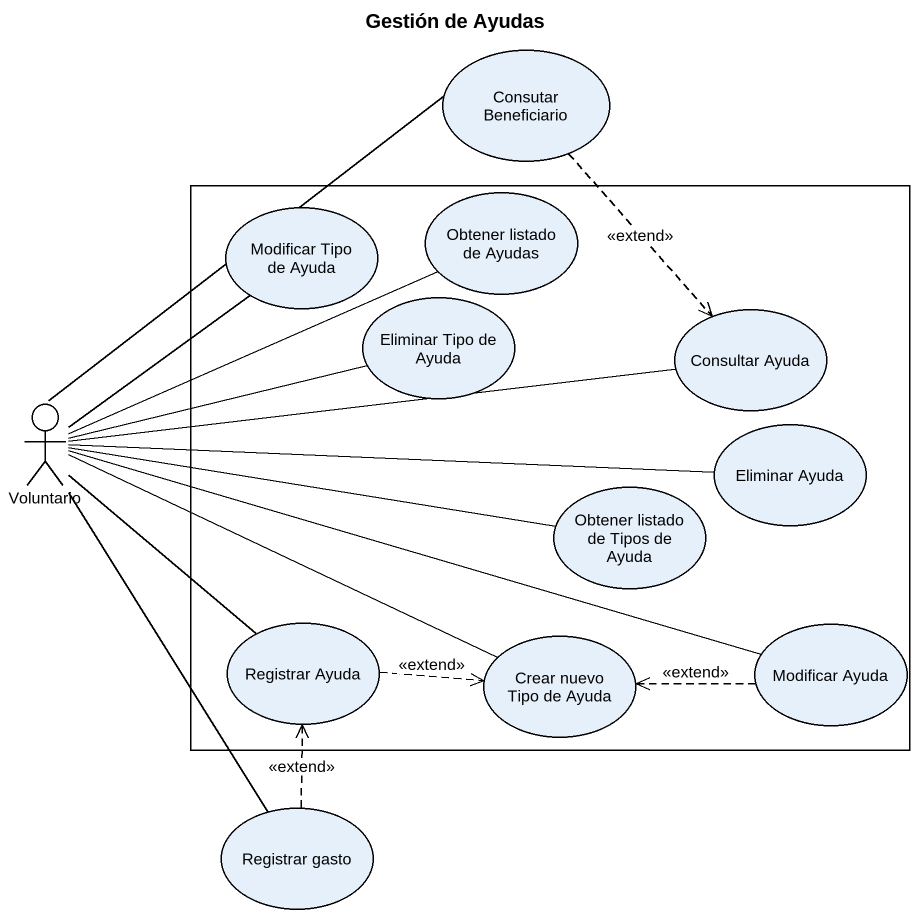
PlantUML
@startuml
title Gestión de Ayudas
usecase "Consutar Beneficiario" as Consutar_Beneficiario
rectangle " " as rectangle1 {
  usecase "Obtener listado de Ayudas" as Obtener_listado_de_Ayudas
  usecase "Modificar Tipo de Ayuda" as Modificar_Tipo_de_Ayuda
  usecase "Eliminar Tipo de Ayuda" as Eliminar_Tipo_de_Ayuda
  usecase "Consultar Ayuda" as Consultar_Ayuda
  usecase "Eliminar Ayuda" as Eliminar_Ayuda
  usecase "Obtener listado de Tipos de Ayuda" as Obtener_listado_de_Tipos_de
  usecase "Registrar Ayuda" as Registrar_Ayuda
  usecase "Crear nuevo Tipo de Ayuda" as Crear_nuevo_Tipo_de_Ayuda
  usecase "Modificar Ayuda" as Modificar_Ayuda
}
actor Voluntario
usecase "Registrar gasto" as Registrar_gasto
Consutar_Beneficiario ..> Consultar_Ayuda : <<extend>>
Consutar_Beneficiario -- Voluntario
Obtener_listado_de_Ayudas -left- Voluntario
Voluntario -up- Modificar_Tipo_de_Ayuda
Voluntario -right- Eliminar_Tipo_de_Ayuda
Voluntario -right- Consultar_Ayuda
Voluntario -right- Eliminar_Ayuda
Voluntario -right- Obtener_listado_de_Tipos_de
Voluntario -right- Crear_nuevo_Tipo_de_Ayuda
Voluntario -- Registrar_gasto
Registrar_Ayuda -up- Voluntario
Registrar_Ayuda .right.> Crear_nuevo_Tipo_de_Ayuda : <<extend>>
Modificar_Ayuda -left- Voluntario
Modificar_Ayuda .left.> Crear_nuevo_Tipo_de_Ayuda : <<extend>>
Registrar_gasto .up.> Registrar_Ayuda : <<extend>>
@enduml
